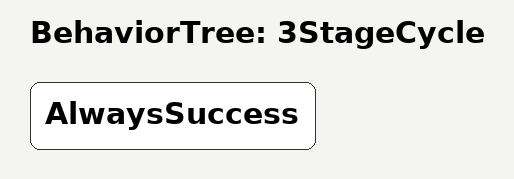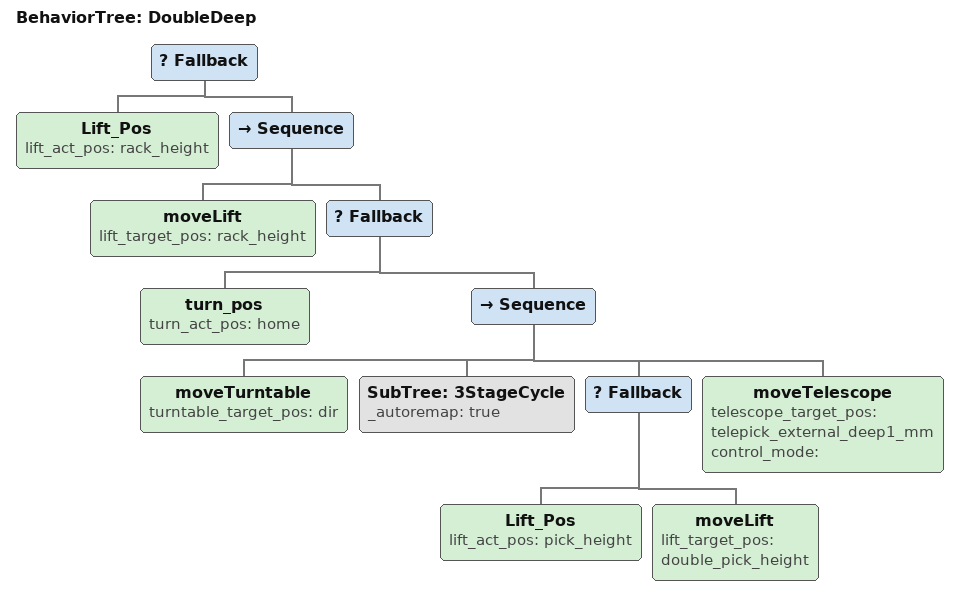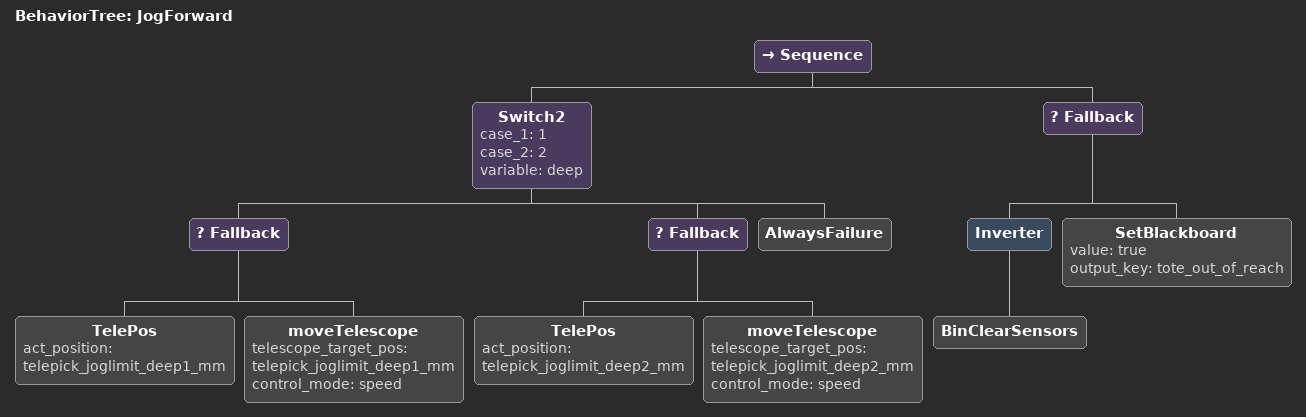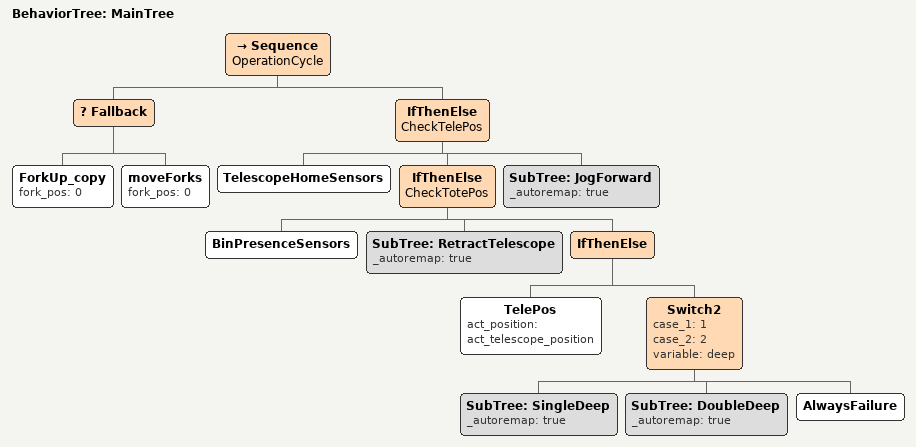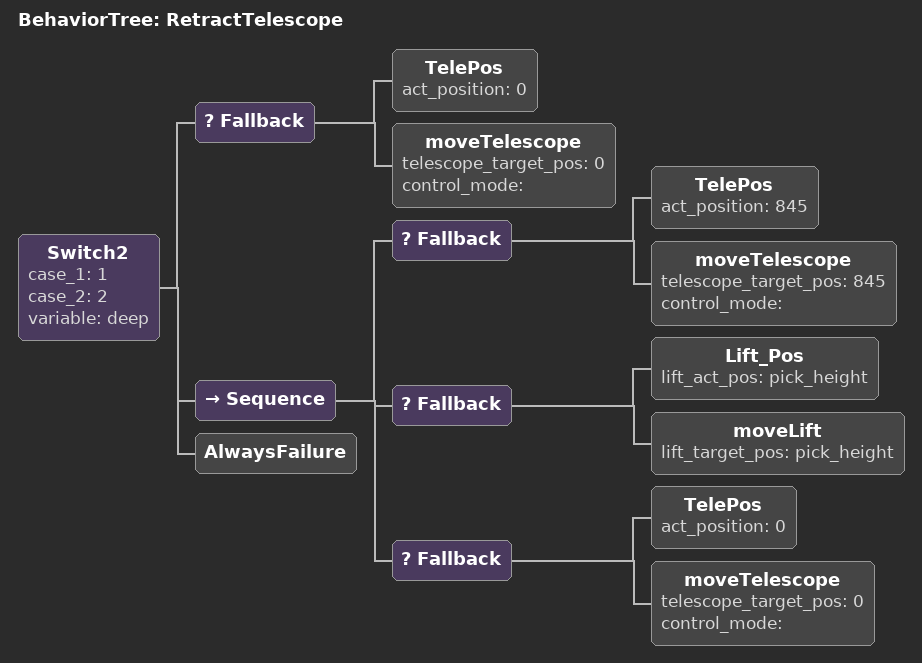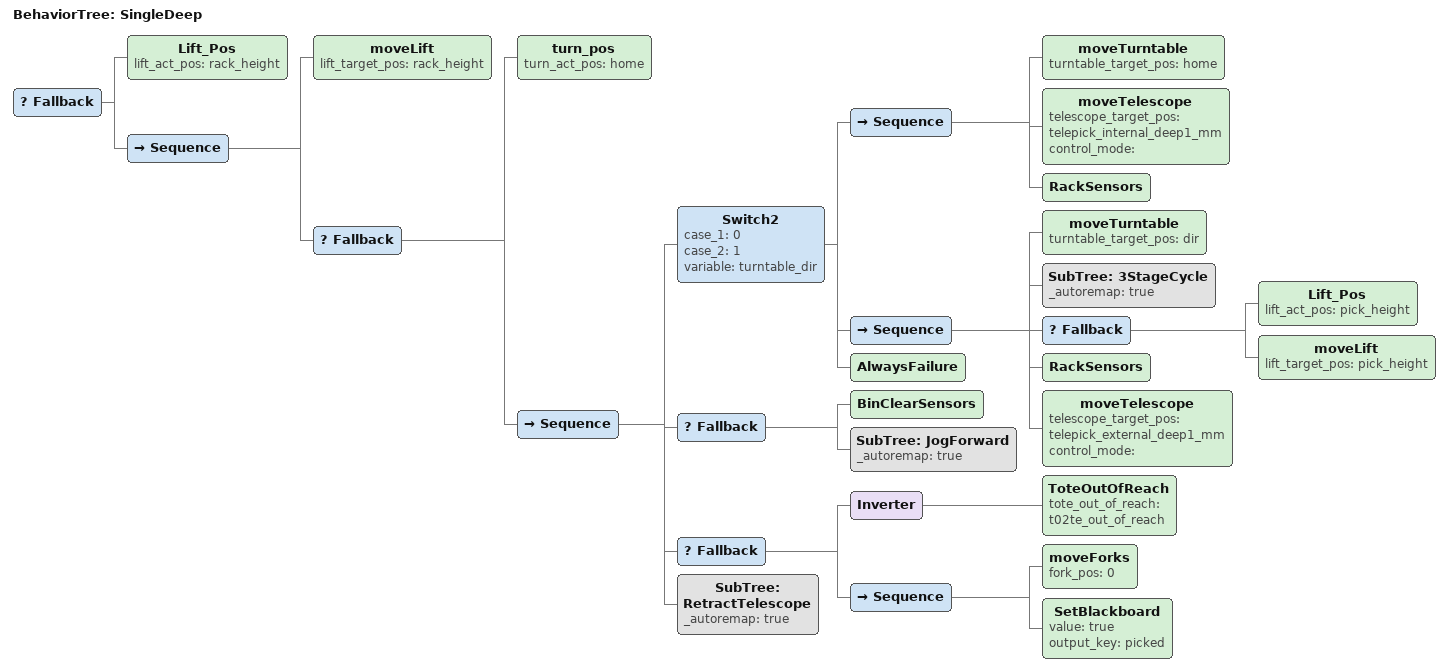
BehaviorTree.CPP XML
<?xml version="1.0" encoding="UTF-8"?>
<root BTCPP_format="4" main_tree_to_execute="MainTree">
  <BehaviorTree ID="3StageCycle">
    <AlwaysSuccess/>
  </BehaviorTree>

  <BehaviorTree ID="DoubleDeep">
    <Fallback>
      <Lift_Pos lift_act_pos="rack_height"/>
      <Sequence>
        <moveLift lift_target_pos="rack_height"/>
        <Fallback>
          <turn_pos turn_act_pos="home"/>
          <Sequence>
            <moveTurntable turntable_target_pos="dir"/>
            <SubTree ID="3StageCycle" _autoremap="true"/>
            <Fallback>
              <Lift_Pos lift_act_pos="pick_height"/>
              <moveLift lift_target_pos="double_pick_height"/>
            </Fallback>
            <moveTelescope telescope_target_pos="telepick_external_deep1_mm" control_mode=""/>
          </Sequence>
        </Fallback>
      </Sequence>
    </Fallback>
  </BehaviorTree>

  <BehaviorTree ID="JogForward">
    <Sequence>
      <Switch2 case_1="1" case_2="2" variable="deep">
        <Fallback>
          <TelePos act_position="telepick_joglimit_deep1_mm"/>
          <moveTelescope telescope_target_pos="telepick_joglimit_deep1_mm" control_mode="speed"/>
        </Fallback>
        <Fallback>
          <TelePos act_position="telepick_joglimit_deep2_mm"/>
          <moveTelescope telescope_target_pos="telepick_joglimit_deep2_mm" control_mode="speed"/>
        </Fallback>
        <AlwaysFailure/> <!-- Default case -->
      </Switch2>
      <Fallback>
        <Inverter>
          <BinClearSensors/>
        </Inverter>
        <SetBlackboard value="true" output_key="tote_out_of_reach"/>
      </Fallback>
    </Sequence>
  </BehaviorTree>

  <BehaviorTree ID="MainTree">
    <Sequence name="OperationCycle">
      <Fallback>
        <ForkUp_copy fork_pos="0"/>
        <moveForks fork_pos="0"/>
      </Fallback>
      <IfThenElse name="CheckTelePos">
        <TelescopeHomeSensors/>
        <IfThenElse name="CheckTotePos">
          <BinPresenceSensors/>
          <SubTree ID="RetractTelescope" _autoremap="true"/>
          <IfThenElse>
            <TelePos act_position="act_telescope_position"/>
            <Switch2 case_1="1" case_2="2" variable="deep">
              <SubTree ID="SingleDeep" _autoremap="true"/>
              <SubTree ID="DoubleDeep" _autoremap="true"/>
              <AlwaysFailure/> <!-- Default case -->
            </Switch2>
          </IfThenElse>
        </IfThenElse>
        <SubTree ID="JogForward" _autoremap="true"/>
      </IfThenElse>
    </Sequence>
  </BehaviorTree>

  <BehaviorTree ID="RetractTelescope">
    <Switch2 case_1="1" case_2="2" variable="deep">
      <Fallback>
        <TelePos act_position="0"/>
        <moveTelescope telescope_target_pos="0" control_mode=""/>
      </Fallback>
      <Sequence>
        <Fallback>
          <TelePos act_position="845"/>
          <moveTelescope telescope_target_pos="845" control_mode=""/>
        </Fallback>
        <Fallback>
          <Lift_Pos lift_act_pos="pick_height"/>
          <moveLift lift_target_pos="pick_height"/>
        </Fallback>
        <Fallback>
          <TelePos act_position="0"/>
          <moveTelescope telescope_target_pos="0" control_mode=""/>
        </Fallback>
      </Sequence>
      <AlwaysFailure/> <!-- Default case -->
    </Switch2>
  </BehaviorTree>

  <BehaviorTree ID="SingleDeep">
    <Fallback>
      <Lift_Pos lift_act_pos="rack_height"/>
      <Sequence>
        <moveLift lift_target_pos="rack_height"/>
        <Fallback>
          <turn_pos turn_act_pos="home"/>
          <Sequence>
            <Switch2 case_1="0" case_2="1" variable="turntable_dir">
              <Sequence>
                <moveTurntable turntable_target_pos="home"/>
                <moveTelescope telescope_target_pos="telepick_internal_deep1_mm" control_mode=""/>
                <RackSensors/>
              </Sequence>
              <Sequence>
                <moveTurntable turntable_target_pos="dir"/>
                <SubTree ID="3StageCycle" _autoremap="true"/>
                <Fallback>
                  <Lift_Pos lift_act_pos="pick_height"/>
                  <moveLift lift_target_pos="pick_height"/>
                </Fallback>
                <RackSensors/>
                <moveTelescope telescope_target_pos="telepick_external_deep1_mm" control_mode=""/>
              </Sequence>
              <AlwaysFailure/> <!-- Default case -->
            </Switch2>
            <Fallback>
              <BinClearSensors/>
              <SubTree ID="JogForward" _autoremap="true"/>
            </Fallback>
            <Fallback>
              <Inverter>
                <ToteOutOfReach tote_out_of_reach="t02te_out_of_reach"/>
              </Inverter>
              <Sequence>
                <moveForks fork_pos="0"/>
                <SetBlackboard value="true" output_key="picked"/>
              </Sequence>
            </Fallback>
            <SubTree ID="RetractTelescope" _autoremap="true"/>
          </Sequence>
        </Fallback>
      </Sequence>
    </Fallback>
  </BehaviorTree>

</root>
